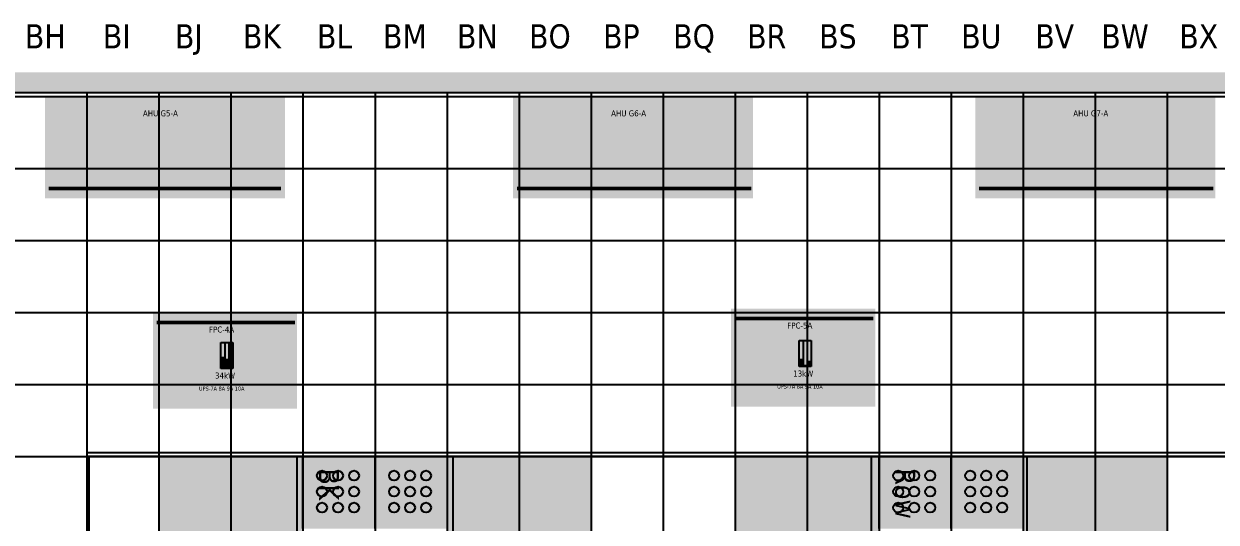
# Model space of a CAD drawing. Header units: millimetres. Extents: x -618 to 58287, y -23922 to -2396.
# Drawn here: x 19875 to 29807, y -6546 to -2396 of the extents above; entities that cross this region are included whole.
import ezdxf

# ---------------------------------------------------------------- set-up
doc = ezdxf.new("R2010")
doc.units = ezdxf.units.MM
doc.header["$MEASUREMENT"] = 0
for name, color, linetype, true_color in [('Background', 7, 'Continuous', 0xffffff), ('Equipment', 7, 'Continuous', 0xffffff), ('Names', 7, 'Continuous', 0xffffff), ('Power', 7, 'Continuous', 0xffffff), ('Room fixture', 7, 'Continuous', 0xffffff), ('Room shape', 7, 'Continuous', 0xc0c0c0), ('Rows', 7, 'Continuous', 0xffffff), ('Tile grid', 7, 'Continuous', 0xafafaf), ('Walls and cages', 7, 'Continuous', 0xffffff)]:
    doc.layers.add(name, color=color, linetype=linetype, true_color=true_color)
doc.styles.add('Tahoma#false#false', font='tahoma.ttf', dxfattribs={"height": 0.2})

msp = doc.modelspace()

# ---------------------------------------------------------------- linework, layer by layer
at = {"layer": 'Background', "lineweight": -3, "transparency": 33554687}
for points in [[(20050, -3850), (20050, -3000), (22050, -3000)], [(22050, -3000), (22050, -3850), (20050, -3850)], [(23950, -3850), (23950, -3000), (25950, -3000)], [(25950, -3000), (25950, -3850), (23950, -3850)], [(27800, -3850), (27800, -3000), (29800, -3000)], [(29800, -3000), (29800, -3850), (27800, -3850)], [(25766.7, -5583.3), (25766.7, -4766.7), (26966.7, -4766.7)], [(26966.7, -4766.7), (26966.7, -5583.3), (25766.7, -5583.3)], [(20950, -5600), (20950, -4800), (22150, -4800)], [(22150, -4800), (22150, -5600), (20950, -5600)]]:
    msp.add_solid(points, dxfattribs=at)
at = {"layer": 'Equipment', "color": 153, "lineweight": 50, "true_color": 0x3e99df, "transparency": 33554687}
for p, q in [((20083.3, -3766.7), (22016.7, -3766.7)), ((23983.3, -3766.7), (25933.3, -3766.7)), ((27833.3, -3766.7), (29783.3, -3766.7))]:
    msp.add_line(p, q, dxfattribs=at)
at = {"layer": 'Equipment', "color": 72, "lineweight": 50, "true_color": 0x67cb33, "transparency": 33554687}
for p, q in [((25800, -4850), (26950, -4850)), ((20983.3, -4883.3), (22133.3, -4883.3))]:
    msp.add_line(p, q, dxfattribs=at)
at = {"layer": 'Equipment', "color": 141, "lineweight": 50, "true_color": 0xabd3f1, "transparency": 33554687}
for points in [[(20050, -3000), (22050, -3000), (21983.3, -3066.7)], [(20050, -3000), (21983.3, -3066.7), (20116.7, -3066.7)], [(20050, -3850), (20050, -3000), (20116.7, -3066.7)], [(20116.7, -3066.7), (20116.7, -3783.3), (20050, -3850)], [(21983.3, -3783.3), (21983.3, -3066.7), (22050, -3000)], [(22050, -3000), (22050, -3850), (21983.3, -3783.3)], [(23950, -3000), (25950, -3000), (25883.3, -3066.7)], [(23950, -3000), (25883.3, -3066.7), (24016.7, -3066.7)], [(23950, -3850), (23950, -3000), (24016.7, -3066.7)], [(24016.7, -3066.7), (24016.7, -3783.3), (23950, -3850)], [(25883.3, -3783.3), (25883.3, -3066.7), (25950, -3000)], [(25950, -3000), (25950, -3850), (25883.3, -3783.3)], [(27800, -3000), (29800, -3000), (29733.3, -3066.7)], [(27800, -3000), (29733.3, -3066.7), (27866.7, -3066.7)], [(27800, -3850), (27800, -3000), (27866.7, -3066.7)], [(27866.7, -3066.7), (27866.7, -3783.3), (27800, -3850)], [(29733.3, -3783.3), (29733.3, -3066.7), (29800, -3000)], [(29800, -3000), (29800, -3850), (29733.3, -3783.3)], [(21983.3, -3783.3), (22050, -3850), (20050, -3850)], [(20116.7, -3783.3), (21983.3, -3783.3), (20050, -3850)], [(25883.3, -3783.3), (25950, -3850), (23950, -3850)], [(24016.7, -3783.3), (25883.3, -3783.3), (23950, -3850)], [(29733.3, -3783.3), (29800, -3850), (27800, -3850)], [(27866.7, -3783.3), (29733.3, -3783.3), (27800, -3850)]]:
    msp.add_solid(points, dxfattribs=at)
at = {"layer": 'Equipment', "color": 18, "lineweight": -3, "true_color": 0x000000, "transparency": 33554687}
for points in [[(20050, -3000), (22050, -3000), (22033.3, -3016.7)], [(20050, -3000), (22033.3, -3016.7), (20066.7, -3016.7)], [(20050, -3850), (20050, -3000), (20066.7, -3016.7)], [(20066.7, -3016.7), (20066.7, -3833.3), (20050, -3850)], [(22033.3, -3833.3), (22033.3, -3016.7), (22050, -3000)], [(22050, -3000), (22050, -3850), (22033.3, -3833.3)], [(23950, -3000), (25950, -3000), (25933.3, -3016.7)], [(23950, -3000), (25933.3, -3016.7), (23966.7, -3016.7)], [(23950, -3850), (23950, -3000), (23966.7, -3016.7)], [(23966.7, -3016.7), (23966.7, -3833.3), (23950, -3850)], [(25933.3, -3833.3), (25933.3, -3016.7), (25950, -3000)], [(25950, -3000), (25950, -3850), (25933.3, -3833.3)], [(27800, -3000), (29800, -3000), (29783.3, -3016.7)], [(27800, -3000), (29783.3, -3016.7), (27816.7, -3016.7)], [(27800, -3850), (27800, -3000), (27816.7, -3016.7)], [(27816.7, -3016.7), (27816.7, -3833.3), (27800, -3850)], [(29783.3, -3833.3), (29783.3, -3016.7), (29800, -3000)], [(29800, -3000), (29800, -3850), (29783.3, -3833.3)], [(22033.3, -3833.3), (22050, -3850), (20050, -3850)], [(20066.7, -3833.3), (22033.3, -3833.3), (20050, -3850)], [(25933.3, -3833.3), (25950, -3850), (23950, -3850)], [(23966.7, -3833.3), (25933.3, -3833.3), (23950, -3850)], [(29783.3, -3833.3), (29800, -3850), (27800, -3850)], [(27816.7, -3833.3), (29783.3, -3833.3), (27800, -3850)], [(25766.7, -4766.7), (26966.7, -4766.7), (26950, -4783.3)], [(25766.7, -4766.7), (26950, -4783.3), (25783.3, -4783.3)], [(25766.7, -5583.3), (25766.7, -4766.7), (25783.3, -4783.3)], [(26950, -5566.7), (26950, -4783.3), (26966.7, -4766.7)], [(26966.7, -4766.7), (26966.7, -5583.3), (26950, -5566.7)], [(20950, -4800), (22150, -4800), (22133.3, -4816.7)], [(20950, -4800), (22133.3, -4816.7), (20966.7, -4816.7)], [(20950, -5600), (20950, -4800), (20966.7, -4816.7)], [(20966.7, -4816.7), (20966.7, -5583.3), (20950, -5600)], [(22133.3, -5583.3), (22133.3, -4816.7), (22150, -4800)], [(22150, -4800), (22150, -5600), (22133.3, -5583.3)], [(25783.3, -4783.3), (25783.3, -5566.7), (25766.7, -5583.3)], [(22133.3, -5583.3), (22150, -5600), (20950, -5600)], [(20966.7, -5583.3), (22133.3, -5583.3), (20950, -5600)], [(26950, -5566.7), (26966.7, -5583.3), (25766.7, -5583.3)], [(25783.3, -5566.7), (26950, -5566.7), (25766.7, -5583.3)]]:
    msp.add_solid(points, dxfattribs=at)
at = {"layer": 'Equipment', "color": 71, "lineweight": 50, "true_color": 0xbde8a7, "transparency": 33554687}
for points in [[(25766.7, -4766.7), (26966.7, -4766.7), (26900, -4833.3)], [(25766.7, -4766.7), (26900, -4833.3), (25833.3, -4833.3)], [(25766.7, -5583.3), (25766.7, -4766.7), (25833.3, -4833.3)], [(26900, -5516.7), (26900, -4833.3), (26966.7, -4766.7)], [(26966.7, -4766.7), (26966.7, -5583.3), (26900, -5516.7)], [(20950, -4800), (22150, -4800), (22083.3, -4866.7)], [(20950, -4800), (22083.3, -4866.7), (21016.7, -4866.7)], [(20950, -5600), (20950, -4800), (21016.7, -4866.7)], [(21016.7, -4866.7), (21016.7, -5533.3), (20950, -5600)], [(22083.3, -5533.3), (22083.3, -4866.7), (22150, -4800)], [(22150, -4800), (22150, -5600), (22083.3, -5533.3)], [(25833.3, -4833.3), (25833.3, -5516.7), (25766.7, -5583.3)], [(22083.3, -5533.3), (22150, -5600), (20950, -5600)], [(21016.7, -5533.3), (22083.3, -5533.3), (20950, -5600)], [(26900, -5516.7), (26966.7, -5583.3), (25766.7, -5583.3)], [(25833.3, -5516.7), (26900, -5516.7), (25766.7, -5583.3)]]:
    msp.add_solid(points, dxfattribs=at)
at = {"layer": 'Power', "color": 8, "lineweight": -3, "true_color": 0x808080, "transparency": 33554687}
for p, q in [((21516.7, -5050), (21616.7, -5050)), ((21516.7, -5266.7), (21516.7, -5050)), ((21616.7, -5050), (21616.7, -5266.7)), ((26333.3, -5033.3), (26433.3, -5033.3)), ((26333.3, -5250), (26333.3, -5033.3)), ((26433.3, -5033.3), (26433.3, -5250)), ((26433.3, -5250), (26333.3, -5250)), ((21616.7, -5266.7), (21516.7, -5266.7))]:
    msp.add_line(p, q, dxfattribs=at)
at = {"layer": 'Power', "lineweight": -3, "transparency": 33554687}
for p, q in [((21550, -5050), (21550, -5266.7)), ((21583.3, -5050), (21583.3, -5266.7)), ((26366.7, -5033.3), (26366.7, -5250)), ((26400, -5033.3), (26400, -5250))]:
    msp.add_line(p, q, dxfattribs=at)
for points in [[(21516.7, -5050), (21616.7, -5050), (21516.7, -5266.7), (21616.7, -5266.7)], [(26333.3, -5033.3), (26433.3, -5033.3), (26333.3, -5250), (26433.3, -5250)]]:
    msp.add_solid(points, dxfattribs=at)
at = {"layer": 'Power', "color": 8, "lineweight": -3, "true_color": 0x826482, "transparency": 33554687}
for points in [[(21550, -5116.7), (21583.3, -5116.7), (21550, -5266.7), (21583.3, -5266.7)], [(21516.7, -5166.7), (21550, -5166.7), (21516.7, -5266.7), (21550, -5266.7)], [(21583.3, -5183.3), (21616.7, -5183.3), (21583.3, -5266.7), (21616.7, -5266.7)], [(26333.3, -5183.3), (26366.7, -5183.3), (26333.3, -5250), (26366.7, -5250)], [(26366.7, -5233.3), (26400, -5233.3), (26366.7, -5250), (26400, -5250)], [(26400, -5200), (26433.3, -5200), (26400, -5250), (26433.3, -5250)]]:
    msp.add_solid(points, dxfattribs=at)
at = {"layer": 'Power', "color": 9, "lineweight": -3, "true_color": 0xc0c0c0, "transparency": 33554687}
for points in [[(21516.7, -5216.7), (21550, -5216.7), (21516.7, -5266.7), (21550, -5266.7)], [(21550, -5183.3), (21583.3, -5183.3), (21550, -5266.7), (21583.3, -5266.7)], [(21583.3, -5233.3), (21616.7, -5233.3), (21583.3, -5266.7), (21616.7, -5266.7)], [(26333.3, -5216.7), (26366.7, -5216.7), (26333.3, -5250), (26366.7, -5250)], [(26366.7, -5250), (26400, -5250), (26366.7, -5250), (26400, -5250)], [(26400, -5233.3), (26433.3, -5233.3), (26400, -5250), (26433.3, -5250)]]:
    msp.add_solid(points, dxfattribs=at)
at = {"layer": 'Power', "color": 138, "lineweight": -3, "true_color": 0x01505e, "transparency": 33554687}
for points in [[(21050, -5416.7), (22083.3, -5416.7), (21050, -5500), (22083.3, -5500)], [(25866.7, -5400), (26900, -5400), (25866.7, -5483.3), (26900, -5483.3)]]:
    msp.add_solid(points, dxfattribs=at)
at = {"layer": 'Room fixture', "color": 9, "lineweight": -3, "true_color": 0xc0c0c0, "transparency": 33554687}
for p, q in [((22200, -6000), (22800, -6000)), ((22200, -6600), (22200, -6000)), ((22800, -6000), (22800, -6600)), ((22800, -6000), (23400, -6000)), ((22800, -6600), (22800, -6000)), ((23400, -6000), (23400, -6600)), ((27000, -6000), (27600, -6000)), ((27000, -6600), (27000, -6000)), ((27600, -6000), (28200, -6000)), ((27600, -6600), (27600, -6000)), ((27600, -6000), (27600, -6600)), ((28200, -6000), (28200, -6600))]:
    msp.add_line(p, q, dxfattribs=at)
for centre in [(22358.3, -6158.3), (22491.7, -6158.3), (22625, -6158.3), (22958.3, -6158.3), (23091.7, -6158.3), (23225, -6158.3), (27158.3, -6158.3), (27291.7, -6158.3), (27425, -6158.3), (27758.3, -6158.3), (27891.7, -6158.3), (28025, -6158.3), (22358.3, -6291.7), (22491.7, -6291.7), (22625, -6291.7), (22958.3, -6291.7), (23091.7, -6291.7), (23225, -6291.7), (27158.3, -6291.7), (27291.7, -6291.7), (27425, -6291.7), (27758.3, -6291.7), (27891.7, -6291.7), (28025, -6291.7), (22358.3, -6425), (22491.7, -6425), (22625, -6425), (22958.3, -6425), (23091.7, -6425), (23225, -6425), (27158.3, -6425), (27291.7, -6425), (27425, -6425), (27758.3, -6425), (27891.7, -6425), (28025, -6425)]:
    msp.add_ellipse(centre, major_axis=(41.7, 0), ratio=1, dxfattribs=at)
at = {"layer": 'Room fixture', "color": 9, "lineweight": -3, "true_color": 0xc0c0c0, "transparency": 33554472}
for points in [[(22200, -6600), (22200, -6000), (22800, -6000)], [(22800, -6000), (22800, -6600), (22200, -6600)], [(22800, -6600), (22800, -6000), (23400, -6000)], [(23400, -6000), (23400, -6600), (22800, -6600)], [(27000, -6600), (27000, -6000), (27600, -6000)], [(27600, -6000), (27600, -6600), (27000, -6600)], [(27600, -6600), (27600, -6000), (28200, -6000)], [(28200, -6000), (28200, -6600), (27600, -6600)]]:
    msp.add_solid(points, dxfattribs=at)
at = {"layer": 'Room shape', "color": 18, "lineweight": -3, "true_color": 0x000000, "transparency": 33554687}
msp.add_line((7583.3, -2966.7), (57733.3, -2966.7), dxfattribs=at)
at = {"layer": 'Room shape', "lineweight": -3, "transparency": 33554687}
for points in [[(7583.3, -2800), (57733.3, -2800), (57850, -2833.3)], [(7583.3, -2800), (57850, -2833.3), (7583.3, -2966.7)], [(57850, -2833.3), (57733.3, -2966.7), (7583.3, -2966.7)]]:
    msp.add_solid(points, dxfattribs=at)
at = {"layer": 'Rows', "color": 18, "lineweight": -3, "true_color": 0x000000, "transparency": 33554687}
for p, q in [((22150, -6000), (22150, -19800)), ((23450, -19800), (23450, -6000)), ((26933.3, -6000), (26933.3, -19800)), ((28233.3, -19800), (28233.3, -6000))]:
    msp.add_line(p, q, dxfattribs=at)
at = {"layer": 'Rows', "color": 254, "lineweight": -3, "true_color": 0xe0e0d7, "transparency": 33554534}
for points in [[(21000, -6000), (22200, -6000), (22200, -19800)], [(22200, -19800), (21000, -19800), (21000, -6000)], [(24600, -19800), (23400, -19800), (23400, -6000)], [(23400, -6000), (24600, -6000), (24600, -19800)], [(25800, -6000), (27000, -6000), (27000, -19800)], [(27000, -19800), (25800, -19800), (25800, -6000)], [(29400, -19800), (28200, -19800), (28200, -6000)], [(28200, -6000), (29400, -6000), (29400, -19800)]]:
    msp.add_solid(points, dxfattribs=at)
at = {"layer": 'Rows', "color": 18, "lineweight": -3, "true_color": 0x000000, "transparency": 33554687}
for points in [[(21000, -6000), (22200, -6000), (22183.3, -6016.7)], [(21000, -6000), (22183.3, -6016.7), (21016.7, -6016.7)], [(21000, -19800), (21000, -6000), (21016.7, -6016.7)], [(21016.7, -6016.7), (21016.7, -19783.3), (21000, -19800)], [(22183.3, -19783.3), (22183.3, -6016.7), (22200, -6000)], [(22200, -6000), (22200, -19800), (22183.3, -19783.3)], [(23400, -6000), (24600, -6000), (24583.3, -6016.7)], [(23400, -6000), (24583.3, -6016.7), (23416.7, -6016.7)], [(23400, -19800), (23400, -6000), (23416.7, -6016.7)], [(23416.7, -6016.7), (23416.7, -19783.3), (23400, -19800)], [(24583.3, -19783.3), (24583.3, -6016.7), (24600, -6000)], [(24600, -6000), (24600, -19800), (24583.3, -19783.3)], [(25800, -6000), (27000, -6000), (26983.3, -6016.7)], [(25800, -6000), (26983.3, -6016.7), (25816.7, -6016.7)], [(25800, -19800), (25800, -6000), (25816.7, -6016.7)], [(25816.7, -6016.7), (25816.7, -19783.3), (25800, -19800)], [(26983.3, -19783.3), (26983.3, -6016.7), (27000, -6000)], [(27000, -6000), (27000, -19800), (26983.3, -19783.3)], [(28200, -6000), (29400, -6000), (29383.3, -6016.7)], [(28200, -6000), (29383.3, -6016.7), (28216.7, -6016.7)], [(28200, -19800), (28200, -6000), (28216.7, -6016.7)], [(28216.7, -6016.7), (28216.7, -19783.3), (28200, -19800)], [(29383.3, -19783.3), (29383.3, -6016.7), (29400, -6000)], [(29400, -6000), (29400, -19800), (29383.3, -19783.3)]]:
    msp.add_solid(points, dxfattribs=at)
at = {"layer": 'Tile grid', "lineweight": -3, "transparency": 33554687}
for p, q in [((20400, -2967), (20400, -23433.7)), ((21000, -2967), (21000, -23433.7)), ((21600, -2967), (21600, -23433.7)), ((22200, -2967), (22200, -23433.7)), ((22800, -2967), (22800, -23433.7)), ((23400, -2967), (23400, -23433.7)), ((24000, -2967), (24000, -23433.7)), ((24600, -2967), (24600, -23433.7)), ((25200, -2967), (25200, -23433.7)), ((25800, -2967), (25800, -23433.7)), ((26400, -2967), (26400, -23433.7)), ((27000, -2967), (27000, -23433.7)), ((27600, -2967), (27600, -23433.7)), ((28200, -2967), (28200, -23433.7)), ((28800, -2967), (28800, -23433.7)), ((29400, -2967), (29400, -23433.7)), ((7583.3, -3000), (57733.3, -3000)), ((6992.1, -3600), (57733.3, -3600)), ((6400.4, -4200), (57733.3, -4200)), ((5808.8, -4800), (57733.3, -4800)), ((5217.2, -5400), (57733.3, -5400)), ((4625.6, -6000), (57733.3, -6000))]:
    msp.add_line(p, q, dxfattribs=at)
at = {"layer": 'Walls and cages', "color": 9, "lineweight": -3, "true_color": 0xc0c0c0, "transparency": 33554687}
for p, q in [((20400, -5966.7), (30000, -5966.7)), ((20416.7, -6000), (20416.7, -16216.7))]:
    msp.add_line(p, q, dxfattribs=at)
at = {"layer": 'Walls and cages', "color": 18, "lineweight": -3, "true_color": 0x000000, "transparency": 33554687}
for p, q in [((30000, -6000), (20400, -6000)), ((20400, -6000), (20400, -16200))]:
    msp.add_line(p, q, dxfattribs=at)

# ---------------------------------------------------------------- texts
at = {"layer": 'Names', "color": 8, "lineweight": -3, "true_color": 0x808080, "transparency": 33554687, "style": 'Tahoma#false#false'}
for s, p in [('AHU G5-A', (20866.7, -3166.7)), ('AHU G6-A', (24766.7, -3166.7)), ('AHU G7-A', (28616.7, -3166.7))]:
    msp.add_text(s, height=50, rotation=-360, dxfattribs=at).set_placement(p)
for s, p in [('FPC-4A', (21416.7, -4966.7)), ('FPC-5A', (26233.3, -4933.3))]:
    msp.add_text(s, height=50, dxfattribs=at).set_placement(p)
at = {"layer": 'Power', "color": 18, "lineweight": -3, "true_color": 0x000000, "transparency": 33554687, "style": 'Tahoma#false#false'}
for s, p in [('34kW', (21466.7, -5350)), ('13kW', (26283.3, -5333.3))]:
    msp.add_text(s, height=50, dxfattribs=at).set_placement(p)
at = {"layer": 'Power', "lineweight": -3, "transparency": 33554687, "style": 'Tahoma#false#false'}
for p in [(21333.3, -5450), (26150, -5433.3)]:
    msp.add_text('UPS-7A 8A 9A 10A', height=33.333, dxfattribs=at).set_placement(p)
at = {"layer": 'Rows', "color": 8, "lineweight": -3, "true_color": 0x808080, "transparency": 33554687, "style": 'Tahoma#false#false'}
for s, p in [('BK', (22333.3, -6100)), ('Row', (27133.3, -6100))]:
    msp.add_text(s, height=166.67, rotation=-90, dxfattribs=at).set_placement(p)
at = {"layer": 'Tile grid', "color": 8, "lineweight": -3, "true_color": 0x808080, "transparency": 33554687, "style": 'Tahoma#false#false'}
for s, p in [('BH', (19883.3, -2600)), ('BI', (20533.3, -2600)), ('BJ', (21133.3, -2600)), ('BK', (21700, -2600)), ('BL', (22316.7, -2600)), ('BM', (22866.7, -2600)), ('BN', (23483.3, -2600)), ('BO', (24083.3, -2600)), ('BP', (24700, -2600)), ('BQ', (25283.3, -2600)), ('BR', (25900, -2600)), ('BS', (26500, -2600)), ('BT', (27100, -2600)), ('BU', (27683.3, -2600)), ('BV', (28300, -2600)), ('BW', (28850, -2600)), ('BX', (29500, -2600))]:
    msp.add_text(s, height=200, dxfattribs=at).set_placement(p)

doc.saveas('drawing.dxf')
